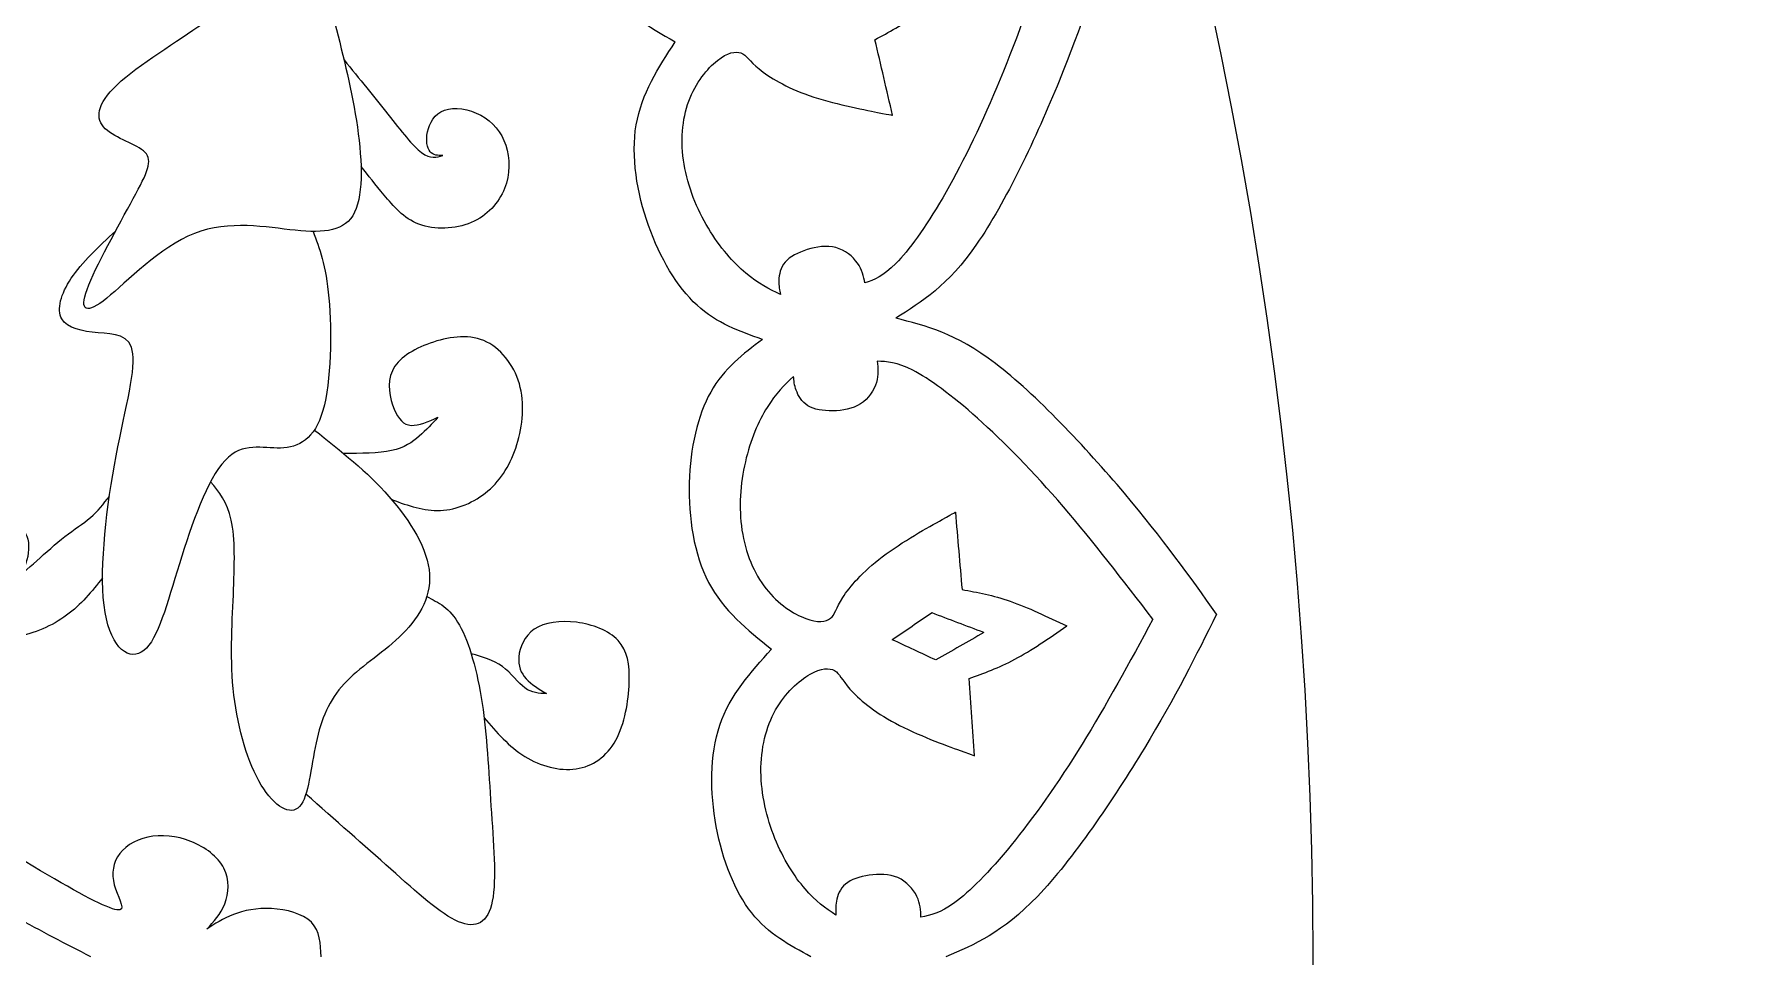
# Model space of a CAD drawing. Header units: millimetres. Extents: x -49.7 to 16.7, y -35.8 to 30.6.
# Drawn here: x 5.09 to 16.74, y -2.59 to 3.68 of the extents above; entities that cross this region are included whole.
import ezdxf

# ---------------------------------------------------------------- set-up
doc = ezdxf.new("R2010")
doc.units = ezdxf.units.MM
doc.header["$MEASUREMENT"] = 0
doc.layers.add('Layer 1', color=7, linetype='Continuous')

msp = doc.modelspace()

# ---------------------------------------------------------------- linework, layer by layer
at = {"layer": 'Layer 1', "lineweight": 9}
for points, knots in [([(4.9302, 18.8028), (-6.8815, 30.6145), (-26.0394, 30.6145), (-37.8511, 18.8028), (-37.8511, 18.8028), (-49.6628, 6.991), (-49.6628, -12.1668), (-37.8511, -23.9785), (-37.8511, -23.9785), (-26.0394, -35.7903), (-6.8815, -35.7903), (4.9302, -23.9785), (4.9302, -23.9785), (16.7419, -12.1668), (16.7419, 6.991), (4.9302, 18.8028)], [0, 0, 0, 0, 0.2, 0.2, 0.2, 0.2, 0.4, 0.4, 0.4, 0.4, 0.6, 0.6, 0.6, 0.6, 1, 1, 1, 1]), ([(9.0623, 5.7051), (8.9487, 5.5869), (8.8351, 5.4687), (8.771, 5.2963), (8.771, 5.2963), (8.7069, 5.1239), (8.6924, 4.8974), (8.7232, 4.6636), (8.7232, 4.6636), (8.754, 4.4298), (8.8301, 4.1887), (8.9592, 4.0158), (8.9592, 4.0158), (9.0883, 3.8429), (9.2704, 3.7381), (9.4525, 3.6333)], [0, 0, 0, 0, 0.2, 0.2, 0.2, 0.2, 0.4, 0.4, 0.4, 0.4, 0.6, 0.6, 0.6, 0.6, 1, 1, 1, 1]), ([(12.4067, 4.3425), (12.3122, 4.0427), (12.2176, 3.7429), (12.064, 3.3668), (12.064, 3.3668), (11.9104, 2.9907), (11.6977, 2.5382), (11.5025, 2.2567), (11.5025, 2.2567), (11.3074, 1.9751), (11.1297, 1.8645), (10.952, 1.7539)], [0, 0, 0, 0, 0.25, 0.25, 0.25, 0.25, 0.5, 0.5, 0.5, 0.5, 1, 1, 1, 1]), ([(11.9838, 4.241), (11.8724, 3.9268), (11.7609, 3.6125), (11.6409, 3.3258), (11.6409, 3.3258), (11.5209, 3.039), (11.3921, 2.7796), (11.272, 2.5734), (11.272, 2.5734), (11.1519, 2.3671), (11.0404, 2.2141), (10.9535, 2.1263), (10.9535, 2.1263), (10.8666, 2.0386), (10.8044, 2.016), (10.7422, 1.9935), (10.7422, 1.9935), (10.733, 2.0385), (10.7237, 2.0836), (10.6922, 2.1283), (10.6922, 2.1283), (10.6607, 2.173), (10.607, 2.2174), (10.545, 2.2341), (10.545, 2.2341), (10.4829, 2.2506), (10.4126, 2.2395), (10.3499, 2.2201), (10.3499, 2.2201), (10.2872, 2.2006), (10.2322, 2.1728), (10.2, 2.135), (10.2, 2.135), (10.1678, 2.0971), (10.1584, 2.0491), (10.157, 2.0108), (10.157, 2.0108), (10.1557, 1.9725), (10.1623, 1.9439), (10.169, 1.9154), (10.169, 1.9154), (10.0932, 1.952), (10.0173, 1.9886), (9.9329, 2.0599), (9.9329, 2.0599), (9.8484, 2.1311), (9.7552, 2.2369), (9.6775, 2.3663), (9.6775, 2.3663), (9.5997, 2.4957), (9.5372, 2.6487), (9.512, 2.8012), (9.512, 2.8012), (9.4868, 2.9537), (9.4988, 3.1058), (9.5448, 3.2304), (9.5448, 3.2304), (9.5908, 3.3551), (9.6709, 3.4524), (9.7387, 3.5065), (9.7387, 3.5065), (9.8066, 3.5606), (9.8621, 3.5715), (9.8994, 3.5574), (9.8994, 3.5574), (9.9366, 3.5431), (9.9556, 3.5038), (10.0226, 3.4489), (10.0226, 3.4489), (10.0897, 3.3939), (10.2049, 3.3233), (10.3642, 3.2682), (10.3642, 3.2682), (10.5236, 3.2131), (10.7272, 3.1734), (10.829, 3.1536), (10.829, 3.1536), (10.9308, 3.1337), (10.9308, 3.1337), (10.9308, 3.1337), (10.9308, 3.1337), (10.8909, 3.3051), (10.8511, 3.4765), (10.8112, 3.6478), (10.8112, 3.6478), (10.905, 3.6986), (10.9988, 3.7495), (11.099, 3.8254), (11.099, 3.8254), (11.1991, 3.9014), (11.3057, 4.0026), (11.4123, 4.1038)], [0, 0, 0, 0, 0.0416667, 0.0416667, 0.0416667, 0.0416667, 0.0833333, 0.0833333, 0.0833333, 0.0833333, 0.125, 0.125, 0.125, 0.125, 0.1666667, 0.1666667, 0.1666667, 0.1666667, 0.2083333, 0.2083333, 0.2083333, 0.2083333, 0.25, 0.25, 0.25, 0.25, 0.2916667, 0.2916667, 0.2916667, 0.2916667, 0.3333333, 0.3333333, 0.3333333, 0.3333333, 0.375, 0.375, 0.375, 0.375, 0.4166667, 0.4166667, 0.4166667, 0.4166667, 0.4583333, 0.4583333, 0.4583333, 0.4583333, 0.5, 0.5, 0.5, 0.5, 0.5416667, 0.5416667, 0.5416667, 0.5416667, 0.5833333, 0.5833333, 0.5833333, 0.5833333, 0.625, 0.625, 0.625, 0.625, 0.6666667, 0.6666667, 0.6666667, 0.6666667, 0.7083333, 0.7083333, 0.7083333, 0.7083333, 0.75, 0.75, 0.75, 0.75, 0.7916667, 0.7916667, 0.7916667, 0.7916667, 0.8333333, 0.8333333, 0.8333333, 0.8333333, 0.875, 0.875, 0.875, 0.875, 0.9166667, 0.9166667, 0.9166667, 0.9166667, 1, 1, 1, 1]), ([(7.1245, 3.8036), (7.1849, 3.5723), (7.2454, 3.341), (7.2829, 3.0994), (7.2829, 3.0994), (7.3205, 2.8577), (7.3351, 2.6058), (7.2712, 2.4743), (7.2712, 2.4743), (7.2073, 2.3428), (7.0648, 2.3319), (6.8676, 2.3519), (6.8676, 2.3519), (6.6704, 2.3721), (6.4185, 2.4232), (6.1811, 2.3301), (6.1811, 2.3301), (5.9438, 2.2369), (5.721, 1.9996), (5.5841, 1.89), (5.5841, 1.89), (5.4471, 1.7805), (5.396, 1.7987), (5.4508, 1.9503), (5.4508, 1.9503), (5.5055, 2.1018), (5.6662, 2.3867), (5.7648, 2.5674), (5.7648, 2.5674), (5.8634, 2.7482), (5.8999, 2.8249), (5.8452, 2.8815), (5.8452, 2.8815), (5.7904, 2.9381), (5.6443, 2.9746), (5.5749, 3.0421), (5.5749, 3.0421), (5.5055, 3.1097), (5.5128, 3.2083), (5.6553, 3.3416), (5.6553, 3.3416), (5.7977, 3.4749), (6.0752, 3.6429), (6.2351, 3.7568), (6.2351, 3.7568), (6.3951, 3.8707), (6.4374, 3.9305), (6.4797, 3.9904)], [0, 0, 0, 0, 0.0769231, 0.0769231, 0.0769231, 0.0769231, 0.1538462, 0.1538462, 0.1538462, 0.1538462, 0.2307692, 0.2307692, 0.2307692, 0.2307692, 0.3076923, 0.3076923, 0.3076923, 0.3076923, 0.3846154, 0.3846154, 0.3846154, 0.3846154, 0.4615385, 0.4615385, 0.4615385, 0.4615385, 0.5384615, 0.5384615, 0.5384615, 0.5384615, 0.6153846, 0.6153846, 0.6153846, 0.6153846, 0.6923077, 0.6923077, 0.6923077, 0.6923077, 0.7692308, 0.7692308, 0.7692308, 0.7692308, 0.8461538, 0.8461538, 0.8461538, 0.8461538, 1, 1, 1, 1]), ([(10.0454, 1.6103), (9.8905, 1.664), (9.7356, 1.7177), (9.6003, 1.8422), (9.6003, 1.8422), (9.4649, 1.9667), (9.3491, 2.162), (9.2704, 2.3843), (9.2704, 2.3843), (9.1917, 2.6066), (9.1501, 2.8559), (9.1866, 3.0686), (9.1866, 3.0686), (9.2231, 3.2813), (9.3378, 3.4573), (9.4525, 3.6333)], [0, 0, 0, 0, 0.2, 0.2, 0.2, 0.2, 0.4, 0.4, 0.4, 0.4, 0.6, 0.6, 0.6, 0.6, 1, 1, 1, 1]), ([(7.1991, 3.5106), (7.3029, 3.3831), (7.4067, 3.2557), (7.4977, 3.141), (7.4977, 3.141), (7.5887, 3.0263), (7.667, 2.9243), (7.727, 2.8797), (7.727, 2.8797), (7.7871, 2.8351), (7.829, 2.8479), (7.8709, 2.8606), (7.8709, 2.8606), (7.8381, 2.8606), (7.8054, 2.8606), (7.7844, 2.8861), (7.7844, 2.8861), (7.7635, 2.9116), (7.7544, 2.9626), (7.7671, 3.0208), (7.7671, 3.0208), (7.7799, 3.0791), (7.8145, 3.1446), (7.8818, 3.1692), (7.8818, 3.1692), (7.9492, 3.1938), (8.0493, 3.1774), (8.1294, 3.1337), (8.1294, 3.1337), (8.2095, 3.09), (8.2696, 3.019), (8.2996, 2.9298), (8.2996, 2.9298), (8.3297, 2.8406), (8.3297, 2.7332), (8.2906, 2.6358), (8.2906, 2.6358), (8.2514, 2.5384), (8.1731, 2.451), (8.0639, 2.4046), (8.0639, 2.4046), (7.9547, 2.3582), (7.8144, 2.3527), (7.7088, 2.3927), (7.7088, 2.3927), (7.6033, 2.4328), (7.5323, 2.5184), (7.4723, 2.5913), (7.4723, 2.5913), (7.4123, 2.6642), (7.3634, 2.7246), (7.3144, 2.7849)], [0, 0, 0, 0, 0.0714286, 0.0714286, 0.0714286, 0.0714286, 0.1428571, 0.1428571, 0.1428571, 0.1428571, 0.2142857, 0.2142857, 0.2142857, 0.2142857, 0.2857143, 0.2857143, 0.2857143, 0.2857143, 0.3571429, 0.3571429, 0.3571429, 0.3571429, 0.4285714, 0.4285714, 0.4285714, 0.4285714, 0.5, 0.5, 0.5, 0.5, 0.5714286, 0.5714286, 0.5714286, 0.5714286, 0.6428571, 0.6428571, 0.6428571, 0.6428571, 0.7142857, 0.7142857, 0.7142857, 0.7142857, 0.7857143, 0.7857143, 0.7857143, 0.7857143, 0.8571429, 0.8571429, 0.8571429, 0.8571429, 1, 1, 1, 1]), ([(6.9882, 2.3442), (7.032, 2.2305), (7.0758, 2.1169), (7.0959, 1.8902), (7.0959, 1.8902), (7.116, 1.6636), (7.1123, 1.324), (7.0557, 1.1268), (7.0557, 1.1268), (6.9991, 0.9296), (6.8895, 0.8748), (6.7672, 0.8712), (6.7672, 0.8712), (6.6449, 0.8675), (6.5098, 0.915), (6.3893, 0.7872), (6.3893, 0.7872), (6.2688, 0.6594), (6.1629, 0.3563), (6.0789, 0.0842), (6.0789, 0.0842), (5.9949, -0.1878), (5.9328, -0.4288), (5.8379, -0.5055), (5.8379, -0.5055), (5.7429, -0.5822), (5.6151, -0.4946), (5.5731, -0.2463), (5.5731, -0.2463), (5.5311, 0.0021), (5.5749, 0.4111), (5.637, 0.7543), (5.637, 0.7543), (5.6991, 1.0976), (5.7794, 1.3751), (5.763, 1.512), (5.763, 1.512), (5.7466, 1.649), (5.6334, 1.6453), (5.5256, 1.6545), (5.5256, 1.6545), (5.4179, 1.6636), (5.3156, 1.6855), (5.2791, 1.7494), (5.2791, 1.7494), (5.2426, 1.8133), (5.2718, 1.9192), (5.3436, 2.0258), (5.3436, 2.0258), (5.4154, 2.1324), (5.5298, 2.2396), (5.6442, 2.3468)], [0, 0, 0, 0, 0.0714286, 0.0714286, 0.0714286, 0.0714286, 0.1428571, 0.1428571, 0.1428571, 0.1428571, 0.2142857, 0.2142857, 0.2142857, 0.2142857, 0.2857143, 0.2857143, 0.2857143, 0.2857143, 0.3571429, 0.3571429, 0.3571429, 0.3571429, 0.4285714, 0.4285714, 0.4285714, 0.4285714, 0.5, 0.5, 0.5, 0.5, 0.5714286, 0.5714286, 0.5714286, 0.5714286, 0.6428571, 0.6428571, 0.6428571, 0.6428571, 0.7142857, 0.7142857, 0.7142857, 0.7142857, 0.7857143, 0.7857143, 0.7857143, 0.7857143, 0.8571429, 0.8571429, 0.8571429, 0.8571429, 1, 1, 1, 1]), ([(13.1355, -0.2586), (12.9529, -0.0027), (12.7703, 0.2532), (12.508, 0.5635), (12.508, 0.5635), (12.2457, 0.8738), (11.9036, 1.2384), (11.631, 1.4458), (11.631, 1.4458), (11.3584, 1.6532), (11.1552, 1.7036), (10.952, 1.7539)], [0, 0, 0, 0, 0.25, 0.25, 0.25, 0.25, 0.5, 0.5, 0.5, 0.5, 1, 1, 1, 1]), ([(7.5281, 0.5188), (7.635, 0.4801), (7.7421, 0.4415), (7.8547, 0.4467), (7.8547, 0.4467), (7.9674, 0.452), (8.0858, 0.5011), (8.1777, 0.5794), (8.1777, 0.5794), (8.2696, 0.6577), (8.3351, 0.7652), (8.3752, 0.8944), (8.3752, 0.8944), (8.4152, 1.0236), (8.4298, 1.1748), (8.3916, 1.3077), (8.3916, 1.3077), (8.3534, 1.4406), (8.2623, 1.5553), (8.1494, 1.6017), (8.1494, 1.6017), (8.0366, 1.6481), (7.9018, 1.6263), (7.7844, 1.5844), (7.7844, 1.5844), (7.667, 1.5425), (7.5669, 1.4806), (7.5277, 1.3969), (7.5277, 1.3969), (7.4886, 1.3131), (7.5104, 1.2075), (7.5396, 1.1365), (7.5396, 1.1365), (7.5687, 1.0655), (7.6051, 1.0291), (7.6561, 1.0255), (7.6561, 1.0255), (7.707, 1.0218), (7.7726, 1.051), (7.8381, 1.0801), (7.8381, 1.0801), (7.7981, 1.0364), (7.758, 0.9927), (7.7107, 0.9517), (7.7107, 0.9517), (7.6634, 0.9108), (7.6087, 0.8726), (7.5216, 0.8535), (7.5216, 0.8535), (7.4344, 0.8345), (7.3147, 0.8347), (7.195, 0.8349)], [0, 0, 0, 0, 0.0714286, 0.0714286, 0.0714286, 0.0714286, 0.1428571, 0.1428571, 0.1428571, 0.1428571, 0.2142857, 0.2142857, 0.2142857, 0.2142857, 0.2857143, 0.2857143, 0.2857143, 0.2857143, 0.3571429, 0.3571429, 0.3571429, 0.3571429, 0.4285714, 0.4285714, 0.4285714, 0.4285714, 0.5, 0.5, 0.5, 0.5, 0.5714286, 0.5714286, 0.5714286, 0.5714286, 0.6428571, 0.6428571, 0.6428571, 0.6428571, 0.7142857, 0.7142857, 0.7142857, 0.7142857, 0.7857143, 0.7857143, 0.7857143, 0.7857143, 0.8571429, 0.8571429, 0.8571429, 0.8571429, 1, 1, 1, 1]), ([(10.0454, 1.6103), (9.9147, 1.5113), (9.784, 1.4123), (9.6937, 1.2521), (9.6937, 1.2521), (9.6035, 1.0919), (9.5536, 0.8704), (9.5475, 0.6346), (9.5475, 0.6346), (9.5414, 0.3989), (9.5788, 0.1489), (9.6793, -0.0421), (9.6793, -0.0421), (9.7797, -0.2331), (9.9432, -0.365), (10.1067, -0.497)], [0, 0, 0, 0, 0.2, 0.2, 0.2, 0.2, 0.4, 0.4, 0.4, 0.4, 0.6, 0.6, 0.6, 0.6, 1, 1, 1, 1]), ([(12.7019, -0.2927), (12.4988, -0.0283), (12.2957, 0.2361), (12.0929, 0.4718), (12.0929, 0.4718), (11.8901, 0.7074), (11.6876, 0.9144), (11.5096, 1.0733), (11.5096, 1.0733), (11.3317, 1.2324), (11.1783, 1.3434), (11.0685, 1.4001), (11.0685, 1.4001), (10.9588, 1.4567), (10.8926, 1.4589), (10.8265, 1.4611), (10.8265, 1.4611), (10.8317, 1.4154), (10.8368, 1.3697), (10.8207, 1.3175), (10.8207, 1.3175), (10.8045, 1.2652), (10.7672, 1.2064), (10.7133, 1.1714), (10.7133, 1.1714), (10.6594, 1.1365), (10.589, 1.1253), (10.5234, 1.1244), (10.5234, 1.1244), (10.4578, 1.1236), (10.3969, 1.1329), (10.3546, 1.159), (10.3546, 1.159), (10.3122, 1.1851), (10.2885, 1.2279), (10.2754, 1.2639), (10.2754, 1.2639), (10.2622, 1.2999), (10.2597, 1.3291), (10.2572, 1.3582), (10.2572, 1.3582), (10.1964, 1.3), (10.1356, 1.2417), (10.0773, 1.1479), (10.0773, 1.1479), (10.019, 1.054), (9.9631, 0.9246), (9.9291, 0.7776), (9.9291, 0.7776), (9.8951, 0.6304), (9.883, 0.4656), (9.9062, 0.3128), (9.9062, 0.3128), (9.9293, 0.16), (9.9877, 0.019), (10.0699, -0.0853), (10.0699, -0.0853), (10.1522, -0.1896), (10.2586, -0.2575), (10.3397, -0.2879), (10.3397, -0.2879), (10.4209, -0.3184), (10.4771, -0.3116), (10.5082, -0.2866), (10.5082, -0.2866), (10.5393, -0.2616), (10.5451, -0.2183), (10.5919, -0.1454), (10.5919, -0.1454), (10.6387, -0.0724), (10.7264, 0.0303), (10.861, 0.132), (10.861, 0.132), (10.9955, 0.2337), (11.1769, 0.3343), (11.2676, 0.3846), (11.2676, 0.3846), (11.3583, 0.435), (11.3583, 0.435), (11.3583, 0.435), (11.3583, 0.435), (11.3733, 0.2597), (11.3883, 0.0844), (11.4034, -0.0909), (11.4034, -0.0909), (11.5082, -0.1102), (11.6132, -0.1296), (11.7319, -0.1709), (11.7319, -0.1709), (11.8507, -0.2122), (11.9833, -0.2755), (12.1159, -0.3388)], [0, 0, 0, 0, 0.0416667, 0.0416667, 0.0416667, 0.0416667, 0.0833333, 0.0833333, 0.0833333, 0.0833333, 0.125, 0.125, 0.125, 0.125, 0.1666667, 0.1666667, 0.1666667, 0.1666667, 0.2083333, 0.2083333, 0.2083333, 0.2083333, 0.25, 0.25, 0.25, 0.25, 0.2916667, 0.2916667, 0.2916667, 0.2916667, 0.3333333, 0.3333333, 0.3333333, 0.3333333, 0.375, 0.375, 0.375, 0.375, 0.4166667, 0.4166667, 0.4166667, 0.4166667, 0.4583333, 0.4583333, 0.4583333, 0.4583333, 0.5, 0.5, 0.5, 0.5, 0.5416667, 0.5416667, 0.5416667, 0.5416667, 0.5833333, 0.5833333, 0.5833333, 0.5833333, 0.625, 0.625, 0.625, 0.625, 0.6666667, 0.6666667, 0.6666667, 0.6666667, 0.7083333, 0.7083333, 0.7083333, 0.7083333, 0.75, 0.75, 0.75, 0.75, 0.7916667, 0.7916667, 0.7916667, 0.7916667, 0.8333333, 0.8333333, 0.8333333, 0.8333333, 0.875, 0.875, 0.875, 0.875, 0.9166667, 0.9166667, 0.9166667, 0.9166667, 1, 1, 1, 1]), ([(6.9973, 0.9937), (7.1769, 0.8518), (7.3564, 0.71), (7.5046, 0.5423), (7.5046, 0.5423), (7.6528, 0.3745), (7.7696, 0.181), (7.7806, 0.013), (7.7806, 0.013), (7.7915, -0.155), (7.6966, -0.2974), (7.5743, -0.4142), (7.5743, -0.4142), (7.4519, -0.5311), (7.3022, -0.6224), (7.2, -0.7319), (7.2, -0.7319), (7.0977, -0.8415), (7.0429, -0.9693), (7.0083, -1.1336), (7.0083, -1.1336), (6.9736, -1.2979), (6.9589, -1.4988), (6.8969, -1.5663), (6.8969, -1.5663), (6.8348, -1.6339), (6.7252, -1.5682), (6.6358, -1.4203), (6.6358, -1.4203), (6.5463, -1.2724), (6.4769, -1.0423), (6.4495, -0.8086), (6.4495, -0.8086), (6.4221, -0.5749), (6.4367, -0.3376), (6.4459, -0.1294), (6.4459, -0.1294), (6.455, 0.0787), (6.4586, 0.2577), (6.432, 0.3815), (6.432, 0.3815), (6.4053, 0.5052), (6.3483, 0.5739), (6.2913, 0.6425)], [0, 0, 0, 0, 0.0833333, 0.0833333, 0.0833333, 0.0833333, 0.1666667, 0.1666667, 0.1666667, 0.1666667, 0.25, 0.25, 0.25, 0.25, 0.3333333, 0.3333333, 0.3333333, 0.3333333, 0.4166667, 0.4166667, 0.4166667, 0.4166667, 0.5, 0.5, 0.5, 0.5, 0.5833333, 0.5833333, 0.5833333, 0.5833333, 0.6666667, 0.6666667, 0.6666667, 0.6666667, 0.75, 0.75, 0.75, 0.75, 0.8333333, 0.8333333, 0.8333333, 0.8333333, 1, 1, 1, 1]), ([(5.5565, -0.0123), (5.4833, -0.1033), (5.4099, -0.1944), (5.3114, -0.2662), (5.3114, -0.2662), (5.2129, -0.3381), (5.089, -0.391), (4.9725, -0.411), (4.9725, -0.411), (4.856, -0.431), (4.7468, -0.4183), (4.6585, -0.3627), (4.6585, -0.3627), (4.5702, -0.3072), (4.5028, -0.2089), (4.4764, -0.1169), (4.4764, -0.1169), (4.45, -0.025), (4.4646, 0.0606), (4.4992, 0.1452), (4.4992, 0.1452), (4.5338, 0.2299), (4.5884, 0.3136), (4.6667, 0.3546), (4.6667, 0.3546), (4.7449, 0.3956), (4.8469, 0.3937), (4.9188, 0.3719), (4.9188, 0.3719), (4.9907, 0.3501), (5.0326, 0.3081), (5.0472, 0.2508), (5.0472, 0.2508), (5.0617, 0.1935), (5.049, 0.1206), (5.0263, 0.0688), (5.0263, 0.0688), (5.0035, 0.0169), (4.9707, -0.0141), (4.9379, -0.045), (4.9379, -0.045), (4.9926, 0.0023), (5.0472, 0.0497), (5.1081, 0.1042), (5.1081, 0.1042), (5.1691, 0.1589), (5.2365, 0.2208), (5.3002, 0.2699), (5.3002, 0.2699), (5.3639, 0.3191), (5.424, 0.3555), (5.4738, 0.3987), (5.4738, 0.3987), (5.5236, 0.4419), (5.563, 0.4919), (5.6024, 0.542)], [0, 0, 0, 0, 0.0666667, 0.0666667, 0.0666667, 0.0666667, 0.1333333, 0.1333333, 0.1333333, 0.1333333, 0.2, 0.2, 0.2, 0.2, 0.2666667, 0.2666667, 0.2666667, 0.2666667, 0.3333333, 0.3333333, 0.3333333, 0.3333333, 0.4, 0.4, 0.4, 0.4, 0.4666667, 0.4666667, 0.4666667, 0.4666667, 0.5333333, 0.5333333, 0.5333333, 0.5333333, 0.6, 0.6, 0.6, 0.6, 0.6666667, 0.6666667, 0.6666667, 0.6666667, 0.7333333, 0.7333333, 0.7333333, 0.7333333, 0.8, 0.8, 0.8, 0.8, 0.8666667, 0.8666667, 0.8666667, 0.8666667, 1, 1, 1, 1]), ([(7.7616, -0.1391), (7.8397, -0.1772), (7.9179, -0.2154), (7.9844, -0.3331), (7.9844, -0.3331), (8.0508, -0.4507), (8.1056, -0.6479), (8.1385, -0.8652), (8.1385, -0.8652), (8.1713, -1.0825), (8.1823, -1.3199), (8.1987, -1.5645), (8.1987, -1.5645), (8.2151, -1.8092), (8.2371, -2.0612), (8.2078, -2.209), (8.2078, -2.209), (8.1786, -2.357), (8.0983, -2.4008), (7.9778, -2.3497), (7.9778, -2.3497), (7.8573, -2.2986), (7.6966, -2.1525), (7.5168, -1.9921), (7.5168, -1.9921), (7.337, -1.8318), (7.1381, -1.6571), (6.9392, -1.4824)], [0, 0, 0, 0, 0.125, 0.125, 0.125, 0.125, 0.25, 0.25, 0.25, 0.25, 0.375, 0.375, 0.375, 0.375, 0.5, 0.5, 0.5, 0.5, 0.625, 0.625, 0.625, 0.625, 0.75, 0.75, 0.75, 0.75, 1, 1, 1, 1]), ([(8.1517, -0.963), (8.2365, -1.0612), (8.3213, -1.1594), (8.4284, -1.2257), (8.4284, -1.2257), (8.5354, -1.2921), (8.6647, -1.3267), (8.7775, -1.3103), (8.7775, -1.3103), (8.8904, -1.294), (8.9869, -1.2266), (9.0479, -1.1155), (9.0479, -1.1155), (9.1089, -1.0045), (9.1344, -0.8497), (9.1389, -0.725), (9.1389, -0.725), (9.1435, -0.6003), (9.1271, -0.5056), (9.0634, -0.4374), (9.0634, -0.4374), (8.9997, -0.3691), (8.8886, -0.3272), (8.7794, -0.3135), (8.7794, -0.3135), (8.6701, -0.2999), (8.5627, -0.3145), (8.4935, -0.3609), (8.4935, -0.3609), (8.4244, -0.4073), (8.3934, -0.4856), (8.3879, -0.5484), (8.3879, -0.5484), (8.3825, -0.6112), (8.4025, -0.6586), (8.438, -0.6977), (8.438, -0.6977), (8.4735, -0.7368), (8.5245, -0.7678), (8.5755, -0.7987), (8.5755, -0.7987), (8.5263, -0.7969), (8.4771, -0.7951), (8.4298, -0.7605), (8.4298, -0.7605), (8.3825, -0.7259), (8.337, -0.6586), (8.2763, -0.6144), (8.2763, -0.6144), (8.2156, -0.5701), (8.1398, -0.5491), (8.064, -0.5281)], [0, 0, 0, 0, 0.0714286, 0.0714286, 0.0714286, 0.0714286, 0.1428571, 0.1428571, 0.1428571, 0.1428571, 0.2142857, 0.2142857, 0.2142857, 0.2142857, 0.2857143, 0.2857143, 0.2857143, 0.2857143, 0.3571429, 0.3571429, 0.3571429, 0.3571429, 0.4285714, 0.4285714, 0.4285714, 0.4285714, 0.5, 0.5, 0.5, 0.5, 0.5714286, 0.5714286, 0.5714286, 0.5714286, 0.6428571, 0.6428571, 0.6428571, 0.6428571, 0.7142857, 0.7142857, 0.7142857, 0.7142857, 0.7857143, 0.7857143, 0.7857143, 0.7857143, 0.8571429, 0.8571429, 0.8571429, 0.8571429, 1, 1, 1, 1]), ([(12.7019, -0.2928), (12.5427, -0.5857), (12.3834, -0.8787), (12.22, -1.1431), (12.22, -1.1431), (12.0566, -1.4076), (11.8889, -1.6437), (11.738, -1.8286), (11.738, -1.8286), (11.5871, -2.0134), (11.453, -2.1471), (11.3535, -2.2202), (11.3535, -2.2202), (11.2539, -2.2933), (11.1889, -2.3059), (11.124, -2.3184), (11.124, -2.3184), (11.1219, -2.2725), (11.1198, -2.2265), (11.0957, -2.1774), (11.0957, -2.1774), (11.0716, -2.1284), (11.0255, -2.0761), (10.9668, -2.05), (10.9668, -2.05), (10.9081, -2.0239), (10.8369, -2.0239), (10.7719, -2.0333), (10.7719, -2.0333), (10.707, -2.0427), (10.6482, -2.0615), (10.6106, -2.0938), (10.6106, -2.0938), (10.5728, -2.1262), (10.5561, -2.1722), (10.5488, -2.2098), (10.5488, -2.2098), (10.5414, -2.2474), (10.5435, -2.2766), (10.5456, -2.3059), (10.5456, -2.3059), (10.4764, -2.2578), (10.4073, -2.2098), (10.335, -2.1262), (10.335, -2.1262), (10.2627, -2.0427), (10.1872, -1.9236), (10.1307, -1.7836), (10.1307, -1.7836), (10.0741, -1.6437), (10.0363, -1.4828), (10.0353, -1.3282), (10.0353, -1.3282), (10.0343, -1.1736), (10.0699, -1.0253), (10.1348, -0.9094), (10.1348, -0.9094), (10.1998, -0.7934), (10.2941, -0.7098), (10.3696, -0.667), (10.3696, -0.667), (10.445, -0.6242), (10.5016, -0.6221), (10.5362, -0.6419), (10.5362, -0.6419), (10.5707, -0.6618), (10.5833, -0.7036), (10.6409, -0.7684), (10.6409, -0.7684), (10.6986, -0.8331), (10.8013, -0.9208), (10.9501, -1.0002), (10.9501, -1.0002), (11.0988, -1.0796), (11.2938, -1.1506), (11.3912, -1.1862), (11.3912, -1.1862), (11.4886, -1.2217), (11.4886, -1.2217), (11.4886, -1.2217), (11.4886, -1.2217), (11.4761, -1.0462), (11.4635, -0.8707), (11.4509, -0.6952), (11.4509, -0.6952), (11.5515, -0.6597), (11.6521, -0.6242), (11.7629, -0.5648), (11.7629, -0.5648), (11.8737, -0.5054), (11.9948, -0.4222), (12.1159, -0.3389)], [0, 0, 0, 0, 0.0416667, 0.0416667, 0.0416667, 0.0416667, 0.0833333, 0.0833333, 0.0833333, 0.0833333, 0.125, 0.125, 0.125, 0.125, 0.1666667, 0.1666667, 0.1666667, 0.1666667, 0.2083333, 0.2083333, 0.2083333, 0.2083333, 0.25, 0.25, 0.25, 0.25, 0.2916667, 0.2916667, 0.2916667, 0.2916667, 0.3333333, 0.3333333, 0.3333333, 0.3333333, 0.375, 0.375, 0.375, 0.375, 0.4166667, 0.4166667, 0.4166667, 0.4166667, 0.4583333, 0.4583333, 0.4583333, 0.4583333, 0.5, 0.5, 0.5, 0.5, 0.5416667, 0.5416667, 0.5416667, 0.5416667, 0.5833333, 0.5833333, 0.5833333, 0.5833333, 0.625, 0.625, 0.625, 0.625, 0.6666667, 0.6666667, 0.6666667, 0.6666667, 0.7083333, 0.7083333, 0.7083333, 0.7083333, 0.75, 0.75, 0.75, 0.75, 0.7916667, 0.7916667, 0.7916667, 0.7916667, 0.8333333, 0.8333333, 0.8333333, 0.8333333, 0.875, 0.875, 0.875, 0.875, 0.9166667, 0.9166667, 0.9166667, 0.9166667, 1, 1, 1, 1]), ([(11.5506, -0.3833), (11.4336, -0.3389), (11.3164, -0.2945), (11.1994, -0.2501), (11.1994, -0.2501), (11.1091, -0.3109), (11.0189, -0.3716), (10.9286, -0.4323)], [0, 0, 0, 0, 0.3333333, 0.3333333, 0.3333333, 0.3333333, 1, 1, 1, 1]), ([(13.1355, -0.2587), (12.9952, -0.54), (12.8549, -0.8213), (12.6443, -1.1687), (12.6443, -1.1687), (12.4338, -1.5162), (12.1529, -1.9299), (11.9162, -2.1774), (11.9162, -2.1774), (11.6794, -2.425), (11.4867, -2.5064), (11.294, -2.5879)], [0, 0, 0, 0, 0.25, 0.25, 0.25, 0.25, 0.5, 0.5, 0.5, 0.5, 1, 1, 1, 1]), ([(11.5506, -0.3834), (11.442, -0.4456), (11.3332, -0.5078), (11.2246, -0.5699), (11.2246, -0.5699), (11.1259, -0.524), (11.0273, -0.4782), (10.9286, -0.4323)], [0, 0, 0, 0, 0.3333333, 0.3333333, 0.3333333, 0.3333333, 1, 1, 1, 1]), ([(10.3756, -2.5879), (10.2311, -2.5106), (10.0866, -2.4333), (9.9724, -2.2892), (9.9724, -2.2892), (9.8582, -2.145), (9.7744, -1.934), (9.7314, -1.7022), (9.7314, -1.7022), (9.6885, -1.4703), (9.6864, -1.2175), (9.7557, -1.0132), (9.7557, -1.0132), (9.8251, -0.8089), (9.9659, -0.6529), (10.1067, -0.497)], [0, 0, 0, 0, 0.2, 0.2, 0.2, 0.2, 0.4, 0.4, 0.4, 0.4, 0.6, 0.6, 0.6, 0.6, 1, 1, 1, 1]), ([(7.0427, -2.5879), (7.0391, -2.4999), (7.0356, -2.412), (6.9772, -2.3535), (6.9772, -2.3535), (6.9188, -2.2949), (6.8056, -2.2657), (6.7052, -2.2602), (6.7052, -2.2602), (6.6047, -2.2547), (6.5171, -2.273), (6.4459, -2.3004), (6.4459, -2.3004), (6.3747, -2.3278), (6.3199, -2.3643), (6.2651, -2.4008), (6.2651, -2.4008), (6.3126, -2.3497), (6.3601, -2.2986), (6.3874, -2.2274), (6.3874, -2.2274), (6.4148, -2.1561), (6.4221, -2.0648), (6.382, -1.9863), (6.382, -1.9863), (6.3418, -1.9078), (6.2541, -1.8421), (6.1574, -1.8038), (6.1574, -1.8038), (6.0606, -1.7654), (5.9547, -1.7544), (5.8634, -1.7745), (5.8634, -1.7745), (5.7721, -1.7946), (5.6954, -1.8457), (5.6571, -1.9096), (5.6571, -1.9096), (5.6187, -1.9735), (5.6187, -2.0502), (5.6443, -2.1269), (5.6443, -2.1269), (5.6699, -2.2036), (5.721, -2.2803), (5.6535, -2.2693), (5.6535, -2.2693), (5.5859, -2.2584), (5.3996, -2.1598), (5.1331, -2.0027), (5.1331, -2.0027), (4.8665, -1.8457), (4.5196, -1.6303), (4.2, -1.3984), (4.2, -1.3984), (4.0667, -1.3017), (3.9381, -1.202), (3.8069, -1.086)], [0, 0, 0, 0, 0.0666667, 0.0666667, 0.0666667, 0.0666667, 0.1333333, 0.1333333, 0.1333333, 0.1333333, 0.2, 0.2, 0.2, 0.2, 0.2666667, 0.2666667, 0.2666667, 0.2666667, 0.3333333, 0.3333333, 0.3333333, 0.3333333, 0.4, 0.4, 0.4, 0.4, 0.4666667, 0.4666667, 0.4666667, 0.4666667, 0.5333333, 0.5333333, 0.5333333, 0.5333333, 0.6, 0.6, 0.6, 0.6, 0.6666667, 0.6666667, 0.6666667, 0.6666667, 0.7333333, 0.7333333, 0.7333333, 0.7333333, 0.8, 0.8, 0.8, 0.8, 0.8666667, 0.8666667, 0.8666667, 0.8666667, 1, 1, 1, 1]), ([(5.4762, -2.5879), (5.1402, -2.416), (4.8044, -2.244), (4.3808, -1.9499), (4.3808, -1.9499), (4.1511, -1.7905), (3.8955, -1.5949), (3.6186, -1.3397)], [0, 0, 0, 0, 0.3333333, 0.3333333, 0.3333333, 0.3333333, 1, 1, 1, 1])]:
    msp.add_open_spline(points, degree=3, knots=knots, dxfattribs=at)
msp.add_open_spline([(7.5281, 0.5188), (7.5266, 0.5192), (7.5252, 0.5198), (7.5237, 0.5202)], degree=3, dxfattribs=at)

doc.saveas('drawing.dxf')
